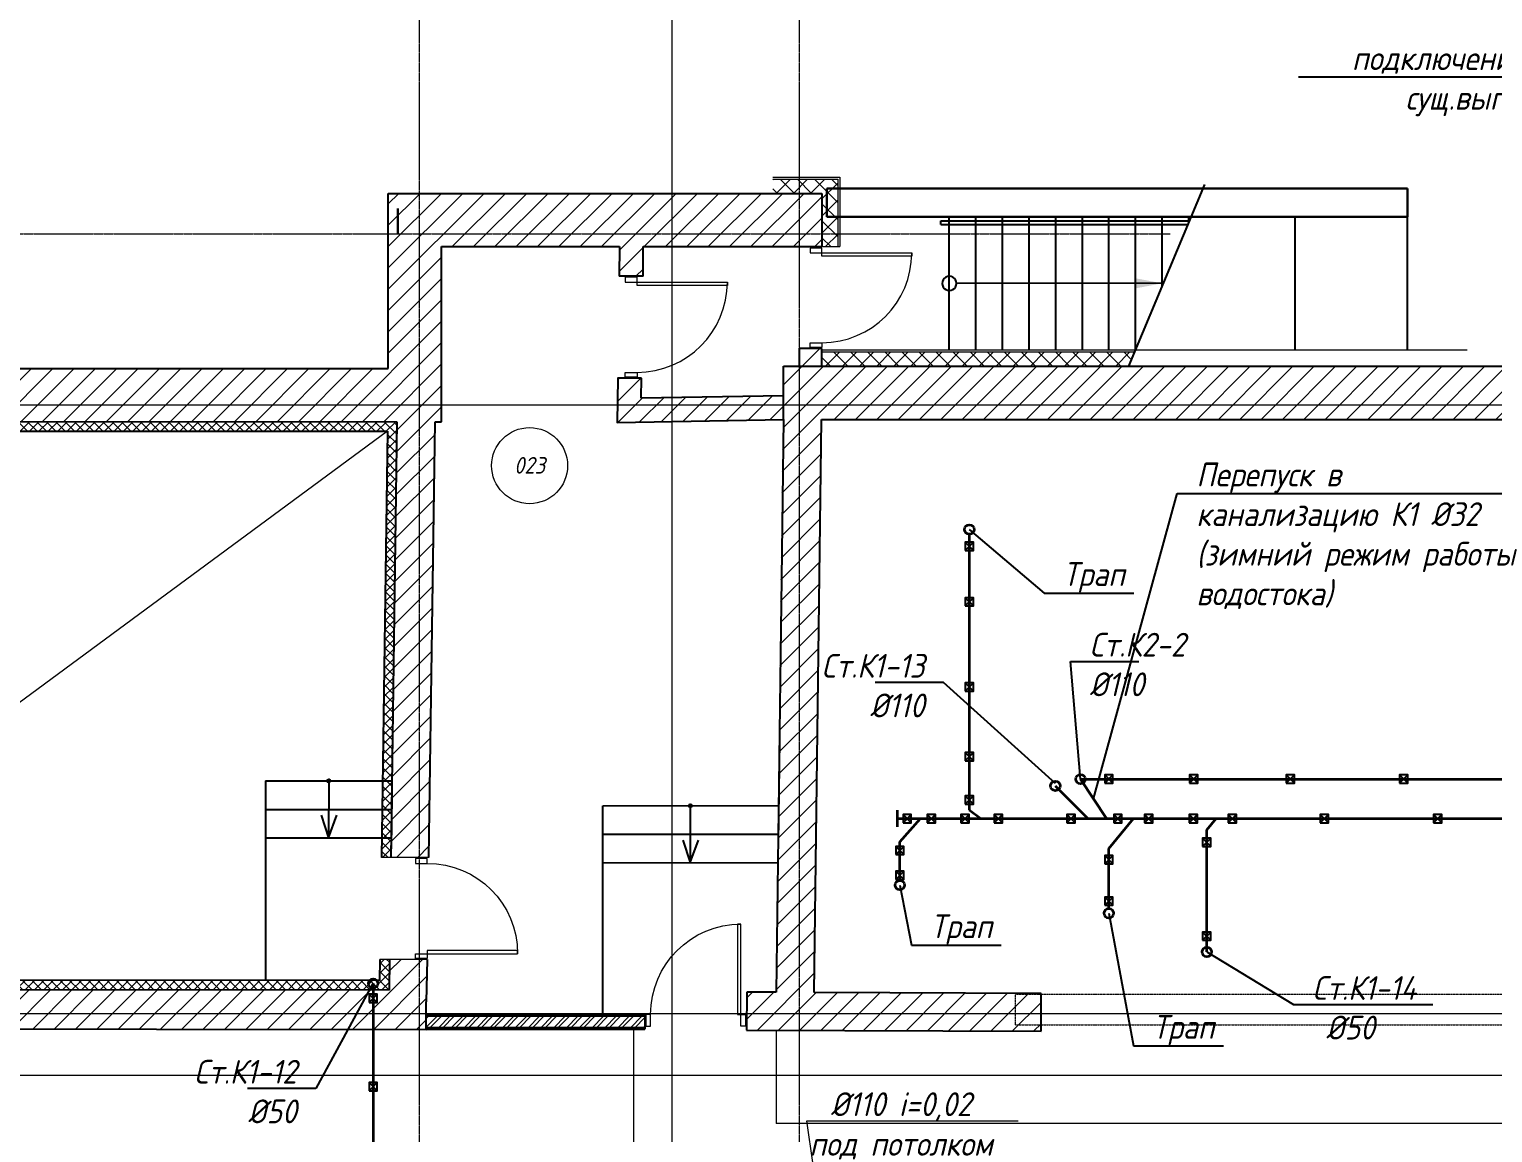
# Model space of a CAD drawing. Header units: millimetres. Extents: x -10178924 to 11692288, y -947381 to 58396.
# Drawn here: x 751832 to 767230, y -918514 to -906909 of the extents above; entities that cross this region are included whole.
import ezdxf
from ezdxf import colors
from ezdxf.entities.mleader import LeaderData, LeaderLine
from ezdxf.math import Vec2, Vec3

# ---------------------------------------------------------------- set-up
doc = ezdxf.new("R2010")
doc.units = ezdxf.units.MM
for name, pattern in [('HIDDEN', [9.525, 6.35, -3.175]), ('короткая штриховая', [282.222222, 141.111111, -141.111111]), ('невидимая', [9.525, 6.35, -3.175]), ('осевая', [50.8, 31.75, -6.35, 6.35, -6.35])]:
    doc.linetypes.add(name, pattern=pattern)
for name, color, linetype, lineweight in [('!К2', 150, 'Continuous', 35), ('PDF _0', 7, 'Continuous', 9), ('PDF _Разрезы', 7, 'Continuous', 9), ('АР_Двери', 250, 'Continuous', 9), ('Балки.1', 7, 'Continuous', 9), ('ВК_ К1', 24, 'Continuous', 35), ('Двери', 7, 'Continuous', 9), ('Контур пол Подвал', 7, 'Continuous', 9), ('Основная ГКЛ', 250, 'Continuous', 9), ('Отделка СТЕН', 6, 'Continuous', 13), ('Перегородки', 162, 'Continuous', 9), ('Размеры клад.', 7, 'Continuous', 0), ('Размеры осевые', 153, 'Continuous', 9), ('Стены внутренние', 7, 'Continuous', 18), ('Стены.1', 7, 'Continuous', 25), ('ШТРИХОВКА', 252, 'Continuous', 15)]:
    doc.layers.add(name, color=color, linetype=linetype, lineweight=lineweight)
for name, color, linetype in [('_надписи канализация', 7, 'Continuous'), ('PDF _Марки помещений', 5, 'Continuous'), ('ВК_Выноски', 7, 'Continuous'), ('Лестницы _ крыльца.1', 7, 'Continuous'), ('Стены внутр.1', 7, 'Continuous')]:
    doc.layers.add(name, color=color, linetype=linetype)
doc.styles.add('ISOCPEUR', font='isocpeui.ttf', dxfattribs={"width": 0.9})
pattern_1 = [(45, (-79853.19, 25128.16), (-112.2532, 112.2532), [])]
pattern_2 = [(315, (-17446.33, 108538.816), (49.39141, 49.39141), []), (45, (-17446.33, 108538.816), (-49.39141, 49.39141), [])]

# ---------------------------------------------------------------- blocks, each defined once
blk = doc.blocks.new('_None')
blk = doc.blocks.new('*U2219')
at = {"layer": 'АР_Двери'}
for points in [[(-1000, 0), (-1050, 0), (-1050, 125), (-1000, 125)], [(-50, -950), (-85, -950), (-85, 0), (-50, 0)], [(-50, 0), (0, 0), (0, 125), (-50, 125)]]:
    blk.add_lwpolyline(points, close=True, dxfattribs=at)
blk.add_arc((-50, 0), 950, 180, 270, dxfattribs=at)
at = {"layer": 'Основная ГКЛ', "linetype": 'HIDDEN', "ltscale": 5}
for p, q in [((-1060, 125), (-1060, 0)), ((10, 0), (10, 125))]:
    blk.add_line(p, q, dxfattribs=at)
blk = doc.blocks.new('*U2227')
at = {"layer": 'АР_Двери'}
for points in [[(-1000, 0), (-1050, 0), (-1050, 125), (-1000, 125)], [(-50, -950), (-85, -950), (-85, 0), (-50, 0)], [(-50, 0), (0, 0), (0, 125), (-50, 125)]]:
    blk.add_lwpolyline(points, close=True, dxfattribs=at)
blk.add_arc((-50, 0), 950, 180, 270, dxfattribs=at)
at = {"layer": 'Основная ГКЛ', "linetype": 'HIDDEN', "ltscale": 5}
for p, q in [((-1060, 125), (-1060, 0)), ((10, 0), (10, 125))]:
    blk.add_line(p, q, dxfattribs=at)
blk = doc.blocks.new('*U2228')
at = {"layer": 'АР_Двери'}
for points in [[(-995, 0), (-1045, 0), (-1045, 125), (-995, 125)], [(-50, -945), (-85, -945), (-85, 0), (-50, 0)], [(-50, 0), (0, 0), (0, 125), (-50, 125)]]:
    blk.add_lwpolyline(points, close=True, dxfattribs=at)
blk.add_arc((-50, 0), 945, 180, 270, dxfattribs=at)
at = {"layer": 'Основная ГКЛ', "linetype": 'HIDDEN', "ltscale": 5}
for p, q in [((-1055, 125), (-1055, 0)), ((10, 0), (10, 125))]:
    blk.add_line(p, q, dxfattribs=at)
blk = doc.blocks.new('*U2225')
at = {"layer": 'АР_Двери'}
for points in [[(-1000, 0), (-1050, 0), (-1050, 125), (-1000, 125)], [(-50, -950), (-85, -950), (-85, 0), (-50, 0)], [(-50, 0), (0, 0), (0, 125), (-50, 125)]]:
    blk.add_lwpolyline(points, close=True, dxfattribs=at)
blk.add_arc((-50, 0), 950, 180, 270, dxfattribs=at)
at = {"layer": 'Основная ГКЛ', "linetype": 'HIDDEN', "ltscale": 5}
for p, q in [((-1060, 125), (-1060, 0)), ((10, 0), (10, 125))]:
    blk.add_line(p, q, dxfattribs=at)
blk = doc.blocks.new('A$C5282721b')
at = {"layer": 'Отделка СТЕН', "true_color": 0x000000, "transparency": 33554687}
h = blk.add_hatch(dxfattribs=at)
h.set_pattern_fill('ANSI37', color=18, scale=40)
h.set_pattern_definition([(45, (-79686.8, 25228.16), (-89.80256, 89.80256), []), (135, (-79686.8, 25228.16), (-89.80256, -89.80256), [])])
h.paths.add_polyline_path([(44326.74, -31692.839), (41201.511, -31692.839), (41035.118, -31692.839), (41035.118, -31842.839), (41356.355, -31842.839), (44263.903, -31842.839)])
h.paths.add_polyline_path([(41201.511, -29876.036), (40517.282, -29876.036), (40517.282, -30026.036), (41035.118, -30026.036), (41035.118, -30586.036), (41201.511, -30586.036)])
h = blk.add_hatch(dxfattribs=at)
h.set_pattern_fill('ANSI37', color=18, scale=22, angle=-90)
h.set_pattern_definition(pattern_2)
h.paths.add_polyline_path([(26592.373, -32428.119), (25753.823, -32428.119), (17403.142, -32428.119), (17403.142, -38395.958), (26591.954, -38400.464), (26591.961, -38300.463), (17503.142, -38296.007), (17503.142, -32528.119), (25753.823, -32528.119), (26592.366, -32528.119)])
h.paths.add_polyline_path([(28638.33, -32428.119), (27792.557, -32428.119), (26592.373, -32428.119), (26592.366, -32528.119), (28638.33, -32528.119)])
h.paths.add_polyline_path([(36484.836, -38082.681), (36383.118, -38082.906), (36381.494, -38305.263), (26591.961, -38300.463), (26591.954, -38400.464), (36480.32, -38405.312)])
h = blk.add_hatch(dxfattribs=at)
h.set_pattern_fill('ANSI37', color=18, scale=22, angle=-90)
h.set_pattern_definition(pattern_2)
h.paths.add_polyline_path([(36563.99, -32428.119), (30942.101, -32424.051), (30942.101, -32528.119), (31158.355, -32528.119), (36462.577, -32528.119), (36411.001, -36204.675), (36511.011, -36204.675)])
h.paths.add_polyline_path([(36511.011, -36204.675), (36411.001, -36204.675), (36406.792, -36504.675), (36506.802, -36504.675)])
h.paths.add_polyline_path([(36506.802, -36504.675), (36406.792, -36504.675), (36402.584, -36804.675), (36502.594, -36804.675)])
h.paths.add_polyline_path([(36502.594, -36804.675), (36402.584, -36804.675), (36399.676, -37011.988), (36499.685, -37011.988)])
at = {"layer": 'Перегородки', "lineweight": 20, "true_color": 0x000000, "transparency": 33554687}
h = blk.add_hatch(dxfattribs=at)
h.set_pattern_fill('ANSI32', color=18, scale=10)
h.set_pattern_definition([(45, (-2682.13, 241280.52), (-67.35192, 67.35192), []), (45, (-2637.23, 241280.52), (-67.35192, 67.35192), [])])
h.paths.add_polyline_path([(39172.473, -38800.294), (39172.473, -38680.294), (36871.761, -38680.294), (36871.488, -38800.294)])
at = {"layer": 'ШТРИХОВКА', "ltscale": 100, "true_color": 0x000000, "transparency": 33554687}
h = blk.add_hatch(dxfattribs=at)
h.set_pattern_fill('ANSI31', color=18, scale=50)
h.set_pattern_definition(pattern_1)
edge = h.paths.add_edge_path()
edge.add_line((36498.921, -37009.188), (36898.882, -37014.787))
edge.add_line((36898.882, -37014.787), (36964.029, -32428.119))
edge.add_line((36964.029, -32428.119), (37032.722, -32428.119))
edge.add_line((37032.722, -32428.119), (37032.722, -30586.036))
edge.add_line((37032.722, -30586.036), (38904.657, -30586.036))
edge.add_line((38904.657, -30586.036), (38902.425, -30898.17))
edge.add_line((38902.425, -30898.17), (39152.455, -30898.17))
edge.add_line((39152.455, -30898.17), (39154.793, -30586.036))
edge.add_line((39154.793, -30586.036), (41035.118, -30586.036))
edge.add_line((41035.118, -30586.036), (41035.118, -30412.839))
edge.add_line((41035.118, -30412.839), (41035.118, -30026.036))
edge.add_line((41035.118, -30026.036), (36472.722, -30026.036))
edge.add_line((36472.722, -30026.036), (36472.722, -31868.119))
edge.add_line((36472.722, -31868.119), (30542.101, -31868.119))
edge.add_line((30542.101, -31868.119), (30542.101, -32424.051))
edge.add_line((30542.101, -32424.051), (36563.99, -32428.119))
edge.add_line((36563.99, -32428.119), (36498.921, -37066.477))
h.paths.add_polyline_path([(25192.811, -31868.119), (17563.142, -31868.119), (17563.142, -30066.63), (12841.199, -30066.63), (12841.199, -31868.119), (7024.898, -31868.119), (7024.898, -31969.641), (7024.898, -32428.119), (13001.199, -32428.119), (13001.199, -38443.071), (10379.676, -38473.857), (10379.676, -38873.885), (13001.199, -38843.098), (13401.199, -38838.401), (13401.199, -32428.119), (13401.199, -30626.63), (17003.142, -30626.63), (17003.142, -32428.119), (17003.142, -38795.762), (36871.442, -38820.294), (36872.104, -38529.718), (36884.044, -38081.988), (36484.836, -38082.681), (36480.32, -38405.312), (17403.142, -38395.958), (17403.142, -32428.119), (25753.823, -32428.119), (25753.823, -31968.119)])
h = blk.add_hatch(dxfattribs=at)
h.set_pattern_fill('ANSI31', color=18, scale=50)
h.set_pattern_definition(pattern_1)
h.paths.add_polyline_path([(5440.998, -31868.119), (-7386.275, -31868.119), (-7386.275, -48296.478), (61378.75, -48296.478), (61378.75, -31842.839), (41035.118, -31842.839), (41035.118, -31656.036), (40796.248, -31656.036), (40796.248, -31842.839), (40629.962, -31842.839), (40629.962, -31942.839), (40605.14, -34348.621), (40629.93, -32405.355), (39128.581, -32429.908), (40629.962, -32402.839), (40629.675, -32155.326), (39132.149, -32179.816), (39135.64, -31968.17), (38886.085, -31968.17), (38879.867, -32433.975), (40623.548, -32405.459), (40553.111, -38427.181), (40243.01, -38425.516), (40241.748, -38827.97), (43340.219, -38835.027), (43340.219, -38442.147), (40953.116, -38429.329), (41029.994, -32402.839), (54378.974, -32402.839), (54378.974, -35923.465), (54778.974, -35923.465), (54778.974, -32402.839), (60818.75, -32402.839), (60818.75, -41309.464), (60472.291, -41309.464), (60472.291, -41709.464), (60818.75, -41709.464), (60818.75, -47736.478), (44025.201, -47736.478), (44013.125, -46167.929), (43613.137, -46171.008), (43625.189, -47736.478), (27189.462, -47736.478), (27189.462, -44565.139), (26789.462, -44565.139), (26789.462, -47736.478), (10401.743, -47736.478), (10394.408, -46134.647), (9994.404, -46134.678), (10001.739, -47736.478), (-6826.275, -47736.478), (-6826.275, -41729.869), (-6530.734, -41731.097), (-6529.072, -41331.1), (-6826.275, -41329.865), (-6826.275, -32428.119), (-762.705, -32428.119), (-770.891, -36004.088), (-370.903, -36005.35), (-362.703, -32428.119), (5640.998, -32428.119), (5640.998, -31868.119)])
h.paths.add_polyline_path([(3584.804, -41373.023), (3584.804, -41773.13), (9973.974, -41799.679), (9987.536, -44634.678), (10387.54, -44634.678), (10372.735, -41401.332)], flags=17)
h.paths.add_polyline_path([(2513.142, -41768.578), (2514.803, -41368.779), (-383.184, -41356.638), (-371.114, -37407.013), (-774.123, -37406.088), (-783.181, -41354.976), (-5508.242, -41335.314), (-5509.901, -41734.604)], flags=17)
at = {"color": 18, "lineweight": 30, "true_color": 0x000000, "transparency": 33554687}
blk.add_line((41085.118, -29972.839), (41085.118, -30272.839), dxfattribs=at)
at = {"color": 18, "true_color": 0x000000, "transparency": 33554687}
blk.add_line((41035.118, -30026.036), (41035.118, -30586.036), dxfattribs=at)
at = {"transparency": 33554687}
for p, q in [((36572.722, -30186.036), (36572.722, -30450)), ((36572.722, -30450), (36572.722, -30186.036)), ((36572.722, -30186.036), (36572.722, -30186.036)), ((36572.722, -30186.036), (36572.722, -30450)), ((36572.722, -30450), (36572.722, -30186.036)), ((36572.722, -30186.036), (36572.722, -30186.036))]:
    blk.add_line(p, q, dxfattribs=at)
at = {"color": 18, "lineweight": 0, "ltscale": 100, "true_color": 0x000000, "transparency": 33554687}
blk.add_line((36462.577, -32528.119), (30014.197, -37278.249), dxfattribs=at)
blk.add_line((36462.577, -32528.119), (30014.197, -37278.249), dxfattribs=at)
at = {"color": 18, "true_color": 0x000000, "transparency": 33554687}
for points in [[(36472.722, -30026.036), (41035.118, -30026.036)], [(42287.48, -30312.839), (44904.836, -30312.839)], [(42287.48, -30352.839), (42287.48, -30312.839)], [(42287.48, -30352.839), (44888.079, -30352.839)], [(39154.793, -30586.036), (41035.118, -30586.036)]]:
    blk.add_lwpolyline(points, dxfattribs=at)
at = {"layer": 'PDF _0', "color": 18, "lineweight": 25, "true_color": 0x000000, "transparency": 33554687}
blk.add_line((44615.118, -30971.749), (42450.262, -30972.803), dxfattribs=at)
for centre, radius, start, end in [((42375.118, -30973.368), 75.146, 359.5965124, 179.5965181), ((42375.118, -30972.839), 75.144, 179.9999971, 0.0000029)]:
    blk.add_arc(centre, radius, start, end, dxfattribs=at)
at = {"layer": 'PDF _Марки помещений', "color": 18, "lineweight": 9, "true_color": 0x000000, "transparency": 33554687}
blk.add_circle((37959.463, -32889.365), 400.064, dxfattribs=at)
at = {"layer": 'PDF _Разрезы', "color": 18, "lineweight": 9, "true_color": 0x000000, "transparency": 33554687}
for points in [[(39460.485, -52606.265), (39460.485, -21182.649), (38038.076, -21182.649), (38038.076, 2729.276)], [(-11856.305, -39299.259), (62616.964, -39299.259)]]:
    blk.add_lwpolyline(points, dxfattribs=at)
at = {"layer": 'Балки.1', "color": 18, "linetype": 'короткая штриховая', "ltscale": 0.02, "true_color": 0x000000, "transparency": 33554687}
for p, q in [((43071.13, -38448.432), (54538.231, -38448.432)), ((43071.13, -38768.432), (43071.13, -38448.432)), ((43071.13, -38768.432), (54538.231, -38768.432))]:
    blk.add_line(p, q, dxfattribs=at)
at = {"layer": 'Контур пол Подвал', "color": 18, "linetype": 'невидимая', "true_color": 0x000000, "transparency": 33554687}
for p, q in [((39053.725, -38820.294), (39053.725, -43064.958)), ((40553.725, -38828.681), (40553.725, -39809.464)), ((53178.974, -39809.464), (40553.725, -39809.464))]:
    blk.add_line(p, q, dxfattribs=at)
at = {"layer": 'Лестницы _ крыльца.1', "color": 18, "lineweight": 30, "true_color": 0x000000, "transparency": 33554687}
for p, q in [((41085.118, -29972.839), (47195.118, -29972.839)), ((47195.118, -29972.839), (47195.118, -30272.839)), ((47195.118, -30272.839), (41085.118, -30272.839))]:
    blk.add_line(p, q, dxfattribs=at)
at = {"layer": 'Лестницы _ крыльца.1', "color": 18, "linetype": 'Continuous', "true_color": 0x000000, "transparency": 33554687}
for p, q in [((44263.903, -31842.839), (45064.021, -29932.839)), ((40586.94, -35775.332), (40583.48, -36046.509)), ((40583.48, -36046.509), (40580.021, -36317.687)), ((35181.494, -36204.675), (36509.033, -36204.675)), ((35181.494, -36204.675), (35181.494, -38304.675)), ((35845.264, -36204.675), (35844.705, -36803.588)), ((40580.021, -36317.687), (40576.562, -36588.864)), ((36508.919, -36362.283), (36505.029, -36640.121)), ((38728.125, -36466.264), (40572.153, -36464.675)), ((38729.607, -38660.294), (38728.161, -36466.264)), ((39650.139, -36465.47), (39649.58, -37064.382)), ((35181.494, -36504.675), (36509.033, -36504.675)), ((35766.394, -36565.779), (35844.705, -36803.588)), ((35844.705, -36803.588), (35931.779, -36565.986)), ((36505.029, -36640.121), (36501.14, -36917.959)), ((40576.562, -36588.864), (40573.102, -36860.041)), ((38728.383, -36765.809), (40572.411, -36764.221)), ((35181.494, -36804.675), (36509.033, -36804.675)), ((39571.27, -36826.573), (39649.58, -37064.382)), ((39649.58, -37064.382), (39736.654, -36826.78)), ((38728.653, -37065.355), (40570.508, -37063.409))]:
    blk.add_line(p, q, dxfattribs=at)
at = {"layer": 'Лестницы _ крыльца.1', "color": 18, "true_color": 0x000000, "transparency": 33554687}
for p, q in [((42375.118, -31672.839), (42375.118, -30272.839)), ((42655.118, -31672.839), (42655.118, -30272.839)), ((42935.118, -31672.839), (42935.118, -30272.839)), ((43215.118, -31672.839), (43215.118, -30272.839)), ((43495.118, -31672.839), (43495.118, -30272.839)), ((43775.118, -31672.839), (43775.118, -30272.839)), ((44055.118, -31672.839), (44055.118, -30272.839)), ((44335.118, -31672.839), (44335.118, -30272.839)), ((44615.118, -31004.438), (44615.118, -30272.839)), ((44895.118, -30336.036), (44895.118, -30272.839)), ((46015.118, -31672.839), (46015.118, -30272.839)), ((47195.118, -31672.839), (47195.118, -30272.839))]:
    blk.add_line(p, q, dxfattribs=at)
at = {"layer": 'Лестницы _ крыльца.1', "color": 18, "linetype": 'Continuous', "true_color": 0x000000, "transparency": 33554687}
for centre in [(35845.264, -36204.675), (39650.139, -36465.47)]:
    blk.add_circle(centre, 17.194, dxfattribs=at)
at = {"layer": 'Отделка СТЕН', "color": 18, "true_color": 0x000000, "transparency": 33554687}
blk.add_line((41035.118, -30586.036), (41221.511, -30586.036), dxfattribs=at)
for points in [[(40517.282, -29856.036), (41221.511, -29856.036)], [(41221.511, -29856.036), (41221.511, -30586.036)], [(40517.282, -29876.036), (41201.511, -29876.036)], [(41201.511, -29876.036), (41201.511, -30586.036)], [(41035.118, -31672.839), (44343.736, -31672.839)], [(41035.118, -31692.839), (44326.74, -31692.839)]]:
    blk.add_lwpolyline(points, dxfattribs=at)
at = {"layer": 'Перегородки', "color": 18, "linetype": 'Continuous', "lineweight": 25, "true_color": 0x000000, "transparency": 33554687}
for p, q in [((39172.473, -38800.294), (36871.488, -38800.294)), ((39172.473, -38680.294), (36871.761, -38680.294)), ((39172.473, -38660.294), (36871.806, -38660.294)), ((39172.473, -38660.294), (39172.473, -38815.84)), ((39172.473, -38820.294), (36871.442, -38820.294))]:
    blk.add_line(p, q, dxfattribs=at)
at = {"layer": 'Размеры клад.', "color": 18, "true_color": 0x000000, "transparency": 33554687}
for p, q in [((36899.725, -37011.988), (36399.676, -37011.988)), ((36883.131, -38081.803), (36383.118, -38082.906))]:
    blk.add_line(p, q, dxfattribs=at)
at = {"layer": 'Размеры осевые', "color": 251, "linetype": 'осевая', "ltscale": 0.5, "transparency": 33554687}
for p, q in [((36800, -40100), (36800, -25800)), ((40800, -40100), (40800, -25800)), ((-9750, -30450), (44700, -30450)), ((-9750, -32250), (62308.109, -32250)), ((-9718.727, -32250), (61848.609, -32250)), ((-9718.727, -32250), (61848.609, -32250)), ((-9750, -38650), (62308.109, -38650)), ((-9718.727, -38650), (61848.609, -38650)), ((-9718.727, -38650), (61848.609, -38650))]:
    blk.add_line(p, q, dxfattribs=at)
at = {"layer": 'Стены внутр.1', "color": 18, "linetype": 'Continuous', "true_color": 0x000000, "transparency": 33554687}
for p, q in [((39152.455, -30898.17), (38902.425, -30898.17)), ((39135.64, -31968.17), (38885.689, -31968.17))]:
    blk.add_line(p, q, dxfattribs=at)
at = {"layer": 'Стены внутр.1', "color": 18, "true_color": 0x000000, "transparency": 33554687}
blk.add_line((36883.131, -38081.803), (36872.104, -38529.718), dxfattribs=at)
at = {"layer": 'Стены внутр.1', "color": 18, "linetype": 'Continuous', "true_color": 0x000000, "transparency": 33554687, "flags": 128}
for points in [[(38904.657, -30586.036), (38902.425, -30898.17)], [(39154.793, -30898.17), (39154.793, -30586.036)], [(38886.085, -31968.17), (38879.867, -32433.975), (40629.93, -32405.355)], [(39132.479, -32179.81), (39135.64, -31968.17)], [(40630.712, -32155.309), (39132.479, -32179.81)], [(36563.99, -32428.119), (36499.685, -37011.988)], [(36899.725, -37011.988), (36964.029, -32428.119)], [(40629.962, -32402.839), (40605.14, -34348.621)], [(40953.116, -38429.329), (41029.994, -32402.839)], [(36462.577, -32528.119), (36399.676, -37011.988)], [(40605.14, -34348.621), (40601.95, -34598.629)], [(40601.95, -34598.629), (40553.111, -38427.181)], [(36383.118, -38082.906), (36381.494, -38305.263)], [(36484.836, -38082.681), (36480.32, -38405.312)], [(36381.494, -38305.263), (17503.142, -38296.007)], [(36480.32, -38405.312), (17403.142, -38395.958)], [(40243.01, -38425.516), (40241.748, -38827.97)], [(40553.111, -38427.181), (40243.008, -38426.208)], [(43340.219, -38442.147), (40953.116, -38429.329)], [(43340.219, -38835.027), (43340.219, -38442.147)], [(36871.442, -38820.294), (36872.104, -38529.718)], [(17003.142, -38795.762), (36871.442, -38820.294)], [(40241.748, -38827.97), (43340.219, -38835.027)]]:
    blk.add_lwpolyline(points, dxfattribs=at)
at = {"layer": 'Стены внутренние', "color": 18, "true_color": 0x000000, "transparency": 33554687, "flags": 128}
blk.add_lwpolyline([(41035.118, -31672.839), (41035.118, -31672.839), (47824.23, -31672.839)], dxfattribs=at)
at = {"layer": 'Стены.1', "color": 18, "linetype": 'Continuous', "true_color": 0x000000, "transparency": 33554687, "flags": 128}
for points in [[(36472.722, -30026.036), (41035.118, -30026.036)], [(36472.722, -31868.119), (36472.722, -30026.036)], [(37032.722, -30586.036), (38904.657, -30586.036)], [(37032.722, -31968.119), (37032.722, -30586.036)], [(30542.101, -31868.119), (36472.722, -31868.119)], [(40629.962, -31842.839), (54568.725, -31842.839)], [(40629.962, -32402.839), (40629.962, -31842.839)], [(37032.722, -32428.119), (37032.722, -31968.119)], [(30542.101, -32424.051), (36563.99, -32428.119)], [(36964.029, -32428.119), (37032.722, -32428.119)], [(41029.994, -32402.839), (54378.974, -32402.839)], [(30942.101, -32528.119), (36462.577, -32528.119)]]:
    blk.add_lwpolyline(points, dxfattribs=at)
at = {"layer": 'Стены.1', "color": 18, "linetype": 'Continuous', "true_color": 0x000000, "transparency": 33554687}
blk.add_lwpolyline([(41035.118, -31656.036), (40796.248, -31656.036), (40796.248, -31842.839), (41035.118, -31842.839)], close=True, dxfattribs=at)
at = {"layer": 'Стены.1', "color": 18, "true_color": 0x000000, "transparency": 33554559}
blk.add_solid([(44335.118, -31024.667), (44615.118, -30971.749), (44335.118, -30918.83)], dxfattribs=at)
at = {"layer": 'Двери', "color": 18, "linetype": 'Continuous', "ltscale": 2, "true_color": 0x000000, "transparency": 33554687, "rotation": 90}
for name, p in [('*U2228', (41035.118, -30601.282)), ('*U2225', (39089.94, -30908.17))]:
    blk.add_blockref(name, p, dxfattribs=at)
at = {"layer": 'Двери', "color": 18, "linetype": 'Continuous', "ltscale": 2, "true_color": 0x000000, "transparency": 33554687}
for name, p, xscale, rotation in [('*U2227', (36883.131, -38071.803), -1.000000000000001, 90), ('*U2219', (40232.473, -38660.294), -1, 180)]:
    blk.add_blockref(name, p, dxfattribs=dict(at, xscale=xscale, rotation=rotation))
at = {"layer": 'PDF _Марки помещений', "color": 18, "lineweight": 9, "true_color": 0x000000, "transparency": 33554687, "insert": (37796.49, -32973.08), "char_height": 175, "attachment_point": 7, "style": 'ISOCPEUR'}
blk.add_mtext('023', dxfattribs=at)

msp = doc.modelspace()

# ---------------------------------------------------------------- linework, layer by layer
at = {"layer": '!К2', "ltscale": 100}
msp.add_line((762892.1, -914794.7), (770944.1, -914794.7), dxfattribs=at)
msp.add_circle((762892.1, -914794.7), 50, dxfattribs=at)
for p, q in [((761679, -912304.2), (761766, -912391.3)), ((761766, -912304.2), (761679, -912391.3)), ((761679, -912886.8), (761766, -912973.9)), ((761766, -912886.8), (761679, -912973.9)), ((761679, -913782.6), (761766, -913869.7)), ((761766, -913782.6), (761679, -913869.7)), ((761679, -914515.6), (761766, -914602.6)), ((761766, -914515.6), (761679, -914602.6)), ((763147, -914751.2), (763234.1, -914838.3)), ((763234.1, -914751.2), (763147, -914838.3)), ((764040.4, -914751.2), (764127.5, -914838.3)), ((764127.5, -914751.2), (764040.4, -914838.3)), ((765055.2, -914751.2), (765142.2, -914838.3)), ((765142.2, -914751.2), (765055.2, -914838.3)), ((766248.6, -914751.2), (766335.6, -914838.3)), ((766335.6, -914751.2), (766248.6, -914838.3)), ((761679, -914969.6), (761766, -915056.6)), ((761766, -914969.6), (761679, -915056.6)), ((761025, -915166.5), (761112.1, -915253.5)), ((761112.1, -915166.5), (761025, -915253.5)), ((761279.7, -915166.5), (761366.8, -915253.5)), ((761366.8, -915166.5), (761279.7, -915253.5)), ((761632.4, -915166.5), (761719.5, -915253.5)), ((761719.5, -915166.5), (761632.4, -915253.5)), ((761985.1, -915166.5), (762072.2, -915253.5)), ((762072.2, -915166.5), (761985.1, -915253.5)), ((762750.3, -915166.5), (762837.4, -915253.5)), ((762837.4, -915166.5), (762750.3, -915253.5)), ((763241.6, -915166.5), (763328.7, -915253.5)), ((763328.7, -915166.5), (763241.6, -915253.5)), ((763566.4, -915166.5), (763653.5, -915253.5)), ((763653.5, -915166.5), (763566.4, -915253.5)), ((764034.8, -915166.5), (764121.9, -915253.5)), ((764121.9, -915166.5), (764034.8, -915253.5)), ((764447, -915166.5), (764534.1, -915253.5)), ((764534.1, -915166.5), (764447, -915253.5)), ((765415.1, -915166.5), (765502.2, -915253.5)), ((765502.2, -915166.5), (765415.1, -915253.5)), ((766608, -915166.5), (766695.1, -915253.5)), ((766695.1, -915166.5), (766608, -915253.5)), ((760948.2, -915502.2), (761035.3, -915589.2)), ((761035.3, -915502.2), (760948.2, -915589.2)), ((764177.6, -915416.6), (764264.7, -915503.6)), ((764264.7, -915416.6), (764177.6, -915503.6)), ((763146.8, -915597.6), (763233.9, -915684.7)), ((763233.9, -915597.6), (763146.8, -915684.7)), ((760948.2, -915764.6), (761035.3, -915851.6)), ((761035.3, -915764.6), (760948.2, -915851.6)), ((763146.8, -916034.6), (763233.9, -916121.6)), ((763233.9, -916034.6), (763146.8, -916121.6)), ((764177.6, -916402.8), (764264.7, -916489.9)), ((764264.7, -916402.8), (764177.6, -916489.9)), ((755406.7, -917056.5), (755493.8, -917143.5)), ((755493.8, -917056.5), (755406.7, -917143.5)), ((755406.7, -917985.2), (755493.8, -918072.3)), ((755493.8, -917985.2), (755406.7, -918072.3))]:
    msp.add_line(p, q)
for points in [[(761679, -912391.3), (761766, -912391.3), (761766, -912304.2), (761679, -912304.2)], [(761679, -912973.9), (761766, -912973.9), (761766, -912886.8), (761679, -912886.8)], [(761679, -913869.7), (761766, -913869.7), (761766, -913782.6), (761679, -913782.6)], [(761679, -914602.6), (761766, -914602.6), (761766, -914515.6), (761679, -914515.6)], [(763147, -914838.3), (763234.1, -914838.3), (763234.1, -914751.2), (763147, -914751.2)], [(764040.4, -914838.3), (764127.5, -914838.3), (764127.5, -914751.2), (764040.4, -914751.2)], [(765055.2, -914838.3), (765142.2, -914838.3), (765142.2, -914751.2), (765055.2, -914751.2)], [(766248.6, -914838.3), (766335.6, -914838.3), (766335.6, -914751.2), (766248.6, -914751.2)], [(761679, -915056.6), (761766, -915056.6), (761766, -914969.6), (761679, -914969.6)], [(761025, -915253.5), (761112.1, -915253.5), (761112.1, -915166.5), (761025, -915166.5)], [(761279.7, -915253.5), (761366.8, -915253.5), (761366.8, -915166.5), (761279.7, -915166.5)], [(761632.4, -915253.5), (761719.5, -915253.5), (761719.5, -915166.5), (761632.4, -915166.5)], [(761985.1, -915253.5), (762072.2, -915253.5), (762072.2, -915166.5), (761985.1, -915166.5)], [(762750.3, -915253.5), (762837.4, -915253.5), (762837.4, -915166.5), (762750.3, -915166.5)], [(763241.6, -915253.5), (763328.7, -915253.5), (763328.7, -915166.5), (763241.6, -915166.5)], [(763566.4, -915253.5), (763653.5, -915253.5), (763653.5, -915166.5), (763566.4, -915166.5)], [(764034.8, -915253.5), (764121.9, -915253.5), (764121.9, -915166.5), (764034.8, -915166.5)], [(764447, -915253.5), (764534.1, -915253.5), (764534.1, -915166.5), (764447, -915166.5)], [(765415.1, -915253.5), (765502.2, -915253.5), (765502.2, -915166.5), (765415.1, -915166.5)], [(766608, -915253.5), (766695.1, -915253.5), (766695.1, -915166.5), (766608, -915166.5)], [(760948.2, -915589.2), (761035.3, -915589.2), (761035.3, -915502.2), (760948.2, -915502.2)], [(764177.6, -915503.6), (764264.7, -915503.6), (764264.7, -915416.6), (764177.6, -915416.6)], [(763146.8, -915684.7), (763233.9, -915684.7), (763233.9, -915597.6), (763146.8, -915597.6)], [(760948.2, -915851.6), (761035.3, -915851.6), (761035.3, -915764.6), (760948.2, -915764.6)], [(763146.8, -916121.6), (763233.9, -916121.6), (763233.9, -916034.6), (763146.8, -916034.6)], [(764177.6, -916489.9), (764264.7, -916489.9), (764264.7, -916402.8), (764177.6, -916402.8)], [(755406.7, -917143.5), (755493.8, -917143.5), (755493.8, -917056.5), (755406.7, -917056.5)], [(755406.7, -918072.3), (755493.8, -918072.3), (755493.8, -917985.2), (755406.7, -917985.2)]]:
    msp.add_lwpolyline(points, close=True)
at = {"layer": 'ВК_ К1'}
for p, q in [((761722.5, -912219.2), (761722.5, -915118.1)), ((762627.3, -914866.6), (762970.8, -915210)), ((762892.1, -914794.7), (763164.4, -915210)), ((760966.4, -915298.2), (760966.4, -915121.8)), ((760966.4, -915210), (769198.8, -915210)), ((760991.7, -915455), (761207.6, -915210)), ((761722.5, -915118.1), (761843.5, -915210)), ((763190.4, -915525.3), (763448.7, -915210)), ((764221.2, -915329.2), (764318.5, -915210)), ((764221.2, -916612.8), (764221.2, -915329.2)), ((760991.7, -915859.3), (760991.7, -915455)), ((763190.4, -916156.3), (763190.4, -915525.3)), ((755450.2, -916945.5), (755450.2, -919111.9))]:
    msp.add_line(p, q, dxfattribs=at)
for centre in [(761722.5, -912169.2), (762627.3, -914866.6), (760991.7, -915909.3), (763190.4, -916206.3), (764221.2, -916612.8)]:
    msp.add_circle(centre, 50, dxfattribs=at)
at = {"layer": 'ВК_ К1', "ltscale": 100}
msp.add_circle((755450.2, -916945.5), 50, dxfattribs=at)

# ---------------------------------------------------------------- block references
msp.add_blockref('A$C5282721b', (719137, -878608.8))

# ---------------------------------------------------------------- leaders
at = {"layer": '_надписи канализация', "lineweight": -2}
ml = msp.add_multileader_mtext('Standard', dxfattribs=at)
ml.set_content('\\A1;Приямок{\\Fisocp3|c204; }800{\\fArial|b0|i0|c204|p34;х}800х800(h)\\P{\\fArial|b0|i0|c204|p34;с\\Fisocp3|c204; }насосом дренажным {\\A0; \\H0.91667x;ГНОМ 10-10Г\\A1;\\H1.09091x; \\PN=1,1 кВт \\P (1 раб)\\Fisocp3|c204; \\fISOCPEUR|b0|i0|c204|p34;(закрыть рифленым железом)}', color=256, style='ISOCPEUR')
ml.set_leader_properties(lineweight=13)
ml.set_arrow_properties(name='NONE')
ml.build(insert=Vec2(0, 0))
ml.multileader.update_dxf_attribs({"text_left_attachment_type": 6, "text_right_attachment_type": 6, "dogleg_length": 100, "arrow_head_size": 300, "scale": 100})
ctx = ml.context
ctx.base_point, ctx.scale, ctx.char_height, ctx.arrow_head_size, ctx.landing_gap_size, ctx.plane_origin = Vec3(740434.3, -912667.1), 100, 250, 300, 0.09, Vec3(743281.2, -913662)
ctx.left_attachment, ctx.right_attachment, ctx.text_align_type = 6, 6, 1
notes = []
notes.append((ctx, [(1, (1, 1, 0), (745889.2, -912667.1), (-1, 0), 100, [(1, [(748693.9, -916333.7)], 0, [])])]))
ctx.mtext.insert, ctx.mtext.width, ctx.mtext.alignment, ctx.mtext.flow_direction = Vec3(742864.1, -912342.1), 6781.384, 2, 5
at = {"layer": 'ВК_Выноски'}
ml = msp.add_multileader_mtext('Standard', dxfattribs=at)
ml.set_content('подключение к сущ.выпуску', color=7, style='ISOCPEUR')
ml.set_leader_properties(color=7, linetype='ByLayer', lineweight=-1)
ml.set_arrow_properties(name='NONE')
ml.build(insert=Vec2(0, 0))
ml.multileader.update_dxf_attribs({"text_left_attachment_type": 6, "text_right_attachment_type": 6, "dogleg_length": 0.36, "arrow_head_size": 300})
ctx = ml.context
ctx.base_point, ctx.char_height, ctx.arrow_head_size, ctx.landing_gap_size, ctx.plane_origin = Vec3(765676.5, -907413), 250, 300, 100, Vec3(763870.5, -911492.7)
ctx.left_attachment, ctx.right_attachment, ctx.text_align_type = 6, 6, 2
notes.append((ctx, [(1, (1, 1, 0), (768098, -907413), (-1, 0), 100.4, [(0, [(769347.4, -911408.7)], 0, [])])]))
ctx.mtext.insert, ctx.mtext.width, ctx.mtext.alignment, ctx.mtext.flow_direction = Vec3(767897.6, -907088), 2685.931, 3, 5
ml = msp.add_multileader_mtext('Standard', dxfattribs=at)
ml.set_content('{\\W0.9;Перепуск в канализацию К1 %%C32 (зимний режим работы водостока)}', color=7, style='ISOCPEUR')
ml.set_leader_properties(color=7, linetype='ByLayer', lineweight=-1)
ml.set_arrow_properties(name='NONE')
ml.build(insert=Vec2(0, 0))
ml.multileader.update_dxf_attribs({"text_left_attachment_type": 6, "text_right_attachment_type": 6, "dogleg_length": 0.36, "arrow_head_size": 300})
ctx = ml.context
ctx.base_point, ctx.char_height, ctx.arrow_head_size, ctx.landing_gap_size, ctx.plane_origin = Vec3(764011.5, -911791.4), 250, 300, 100, Vec3(768263.5, -940739.2)
ctx.left_attachment, ctx.right_attachment = 6, 6
notes.append((ctx, [(0, (1, 1, 0), (763911.1, -911791.4), (1, 0), 100.4, [(0, [(763028.3, -915002.4)], 0, [])])]))
ctx.mtext.insert, ctx.mtext.width, ctx.mtext.flow_direction = Vec3(764111.5, -911466.4), 3527.045, 5
ml = msp.add_multileader_mtext('Standard', dxfattribs=at)
ml.set_content('{\\W0.9;Трап}', color=7, style='ISOCPEUR')
ml.set_leader_properties(color=7, linetype='ByLayer', lineweight=-1)
ml.set_arrow_properties(name='NONE')
ml.build(insert=Vec2(0, 0))
ml.multileader.update_dxf_attribs({"text_left_attachment_type": 6, "text_right_attachment_type": 6, "dogleg_length": 0.36, "arrow_head_size": 300})
ctx = ml.context
ctx.base_point, ctx.char_height, ctx.arrow_head_size, ctx.landing_gap_size, ctx.plane_origin = Vec3(762608.9, -912838.3), 250, 300, 100, Vec3(757060.5, -938476.4)
ctx.left_attachment, ctx.right_attachment = 6, 6
notes.append((ctx, [(1, (1, 1, 0), (762508.6, -912838.3), (1, 0), 100.4, [(0, [(761722.5, -912169.2)], 0, [])])]))
ctx.mtext.insert, ctx.mtext.width, ctx.mtext.flow_direction = Vec3(762708.9, -912513.3), 2990.601, 5
ml = msp.add_multileader_mtext('Standard', dxfattribs=at)
ml.set_content('{\\W0.9;Ст.К2-2\\P%%C110 }', color=7, style='ISOCPEUR')
ml.set_leader_properties(color=7, linetype='ByLayer', lineweight=-1)
ml.set_arrow_properties(name='NONE')
ml.build(insert=Vec2(0, 0))
ml.multileader.update_dxf_attribs({"text_left_attachment_type": 6, "text_right_attachment_type": 6, "dogleg_length": 0.36, "arrow_head_size": 300})
ctx = ml.context
ctx.base_point, ctx.char_height, ctx.arrow_head_size, ctx.landing_gap_size, ctx.plane_origin = Vec3(762888.2, -913556.1), 250, 300, 100, Vec3(773728.2, -940671.8)
ctx.left_attachment, ctx.right_attachment = 6, 6
notes.append((ctx, [(0, (1, 1, 0), (762787.9, -913556.1), (1, 0), 100.4, [(0, [(762892.1, -914794.7)], 0, [])])]))
ctx.mtext.insert, ctx.mtext.width, ctx.mtext.flow_direction = Vec3(762988.2, -913256.1), 513.532, 5
ml = msp.add_multileader_mtext('Standard', dxfattribs=at)
ml.set_content('{\\W0.9;Ст.К1-13\\P%%C110 }', color=7, style='ISOCPEUR')
ml.set_leader_properties(color=7, linetype='ByLayer', lineweight=-1)
ml.set_arrow_properties(name='NONE')
ml.build(insert=Vec2(0, 0))
ml.multileader.update_dxf_attribs({"text_left_attachment_type": 6, "text_right_attachment_type": 6, "dogleg_length": 0.36, "arrow_head_size": 300})
ctx = ml.context
ctx.base_point, ctx.char_height, ctx.arrow_head_size, ctx.landing_gap_size, ctx.plane_origin = Vec3(759936.6, -913778.1), 250, 300, 100, Vec3(758538.7, -943925.3)
ctx.left_attachment, ctx.right_attachment, ctx.text_align_type = 6, 6, 2
notes.append((ctx, [(0, (1, 1, 0), (761452.5, -913778.1), (-1, 0), 100.4, [(0, [(762630.1, -914842)], 0, [])])]))
ctx.mtext.insert, ctx.mtext.width, ctx.mtext.alignment, ctx.mtext.flow_direction = Vec3(761252.1, -913478.1), 513.532, 3, 5
ml = msp.add_multileader_mtext('Standard', dxfattribs=at)
ml.set_content('{\\W0.9;Трап}', color=7, style='ISOCPEUR')
ml.set_leader_properties(color=7, linetype='ByLayer', lineweight=-1)
ml.set_arrow_properties(name='NONE')
ml.build(insert=Vec2(0, 0))
ml.multileader.update_dxf_attribs({"text_left_attachment_type": 6, "text_right_attachment_type": 6, "dogleg_length": 0.36, "arrow_head_size": 300})
ctx = ml.context
ctx.base_point, ctx.char_height, ctx.arrow_head_size, ctx.landing_gap_size, ctx.plane_origin = Vec3(761213.7, -916542.3), 250, 300, 100, Vec3(755665.2, -942180.4)
ctx.left_attachment, ctx.right_attachment = 6, 6
notes.append((ctx, [(1, (1, 1, 0), (761113.4, -916542.3), (1, 0), 100.4, [(0, [(760991.7, -915909.3)], 0, [])])]))
ctx.mtext.insert, ctx.mtext.width, ctx.mtext.flow_direction = Vec3(761313.7, -916217.3), 2990.601, 5
ml = msp.add_multileader_mtext('Standard', dxfattribs=at)
ml.set_content('{\\W0.9;Трап}', color=7, style='ISOCPEUR')
ml.set_leader_properties(color=7, linetype='ByLayer', lineweight=-1)
ml.set_arrow_properties(name='NONE')
ml.build(insert=Vec2(0, 0))
ml.multileader.update_dxf_attribs({"text_left_attachment_type": 6, "text_right_attachment_type": 6, "dogleg_length": 0.36, "arrow_head_size": 300})
ctx = ml.context
ctx.base_point, ctx.char_height, ctx.arrow_head_size, ctx.landing_gap_size, ctx.plane_origin = Vec3(763551.2, -917600.4), 250, 300, 100, Vec3(758002.7, -943238.5)
ctx.left_attachment, ctx.right_attachment = 6, 6
notes.append((ctx, [(1, (1, 1, 0), (763450.9, -917600.4), (1, 0), 100.4, [(0, [(763190.4, -916206.3)], 0, [])])]))
ctx.mtext.insert, ctx.mtext.width, ctx.mtext.flow_direction = Vec3(763651.2, -917275.4), 2990.601, 5
ml = msp.add_multileader_mtext('Standard', dxfattribs=at)
ml.set_content('{\\W0.9;Ст.К1-14\\P %%C50}', color=7, style='ISOCPEUR')
ml.set_leader_properties(color=7, linetype='ByLayer', lineweight=-1)
ml.set_arrow_properties(name='NONE')
ml.build(insert=Vec2(0, 0))
ml.multileader.update_dxf_attribs({"text_left_attachment_type": 6, "text_right_attachment_type": 6, "dogleg_length": 0.36, "arrow_head_size": 300})
ctx = ml.context
ctx.base_point, ctx.char_height, ctx.arrow_head_size, ctx.landing_gap_size, ctx.plane_origin = Vec3(765232.8, -917166.5), 250, 300, 100, Vec3(759684.4, -942804.6)
ctx.left_attachment, ctx.right_attachment = 6, 6
notes.append((ctx, [(1, (1, 1, 0), (765132.5, -917166.5), (1, 0), 100.4, [(0, [(764221.2, -916612.8)], 0, [])])]))
ctx.mtext.insert, ctx.mtext.width, ctx.mtext.flow_direction = Vec3(765332.8, -916866.5), 2990.601, 5
ml = msp.add_multileader_mtext('Standard', dxfattribs=at)
ml.set_content('{\\W0.9;Ст.К1-12\\P%%C50 }', color=7, style='ISOCPEUR')
ml.set_leader_properties(color=7, linetype='ByLayer', lineweight=-1)
ml.set_arrow_properties(name='NONE')
ml.build(insert=Vec2(0, 0))
ml.multileader.update_dxf_attribs({"text_left_attachment_type": 6, "text_right_attachment_type": 6, "dogleg_length": 0.36, "arrow_head_size": 300})
ctx = ml.context
ctx.base_point, ctx.char_height, ctx.arrow_head_size, ctx.landing_gap_size, ctx.plane_origin = Vec3(753330.5, -918047.4), 250, 300, 100, Vec3(766940.8, -942867.6)
ctx.left_attachment, ctx.right_attachment, ctx.text_align_type = 6, 6, 2
notes.append((ctx, [(1, (1, 1, 0), (754846.6, -918047.4), (-1, 0), 100.4, [(0, [(755445.6, -916945.5)], 0, [])])]))
ctx.mtext.insert, ctx.mtext.width, ctx.mtext.alignment, ctx.mtext.flow_direction = Vec3(754646.2, -917747.4), 513.532, 3, 5
ml = msp.add_multileader_mtext('Standard', dxfattribs=at)
ml.set_content('%%C110 i=0,02 \\Pпод потолком', color=256, style='ISOCPEUR')
ml.set_leader_properties(lineweight=13)
ml.set_arrow_properties(name='NONE')
ml.build(insert=Vec2(0, 0))
ml.multileader.update_dxf_attribs({"text_left_attachment_type": 6, "text_right_attachment_type": 6, "dogleg_length": 100, "arrow_head_size": 300})
ctx = ml.context
ctx.base_point, ctx.char_height, ctx.arrow_head_size, ctx.landing_gap_size, ctx.plane_origin = Vec3(760111.7, -918388.9), 250, 300, 0.09, Vec3(745093.7, -913194.8)
ctx.left_attachment, ctx.right_attachment, ctx.text_align_type = 6, 6, 1
notes.append((ctx, [(0, (1, 1, 0), (760011.7, -918388.9), (1, 0), 100, [(2, [(760146.3, -919310.5)], 0, [])])]))
ctx.mtext.insert, ctx.mtext.alignment, ctx.mtext.flow_direction = Vec3(761004.3, -918088.9), 2, 5
for ctx, leaders in notes:
    for number, flags, end, landing, length, lines in leaders:
        leader = LeaderData()
        leader.index, (leader.has_last_leader_line, leader.has_dogleg_vector, leader.attachment_direction) = number, flags
        leader.last_leader_point, leader.dogleg_vector, leader.dogleg_length = Vec3(end), Vec3(landing), length
        for number, points, colour, breaks in lines:
            line = LeaderLine()
            line.index, line.vertices, line.color, line.breaks = number, Vec3.list(points), colors.encode_raw_color(colour), breaks
            leader.lines.append(line)
        ctx.leaders.append(leader)

doc.saveas('drawing.dxf')
